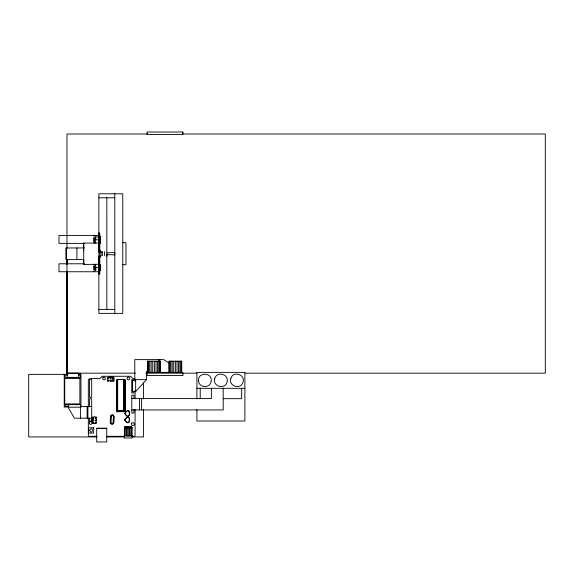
<?xml version="1.0" encoding="UTF-8"?>
<svg xmlns="http://www.w3.org/2000/svg" width="574" height="574" viewBox="0 0 574 574"><rect width="100%" height="100%" fill="white"/><g stroke="black" fill="none" stroke-linecap="round" stroke-linejoin="round"><path stroke-width="0.86" d="M95.657 238.138L95.657 239.351M95.65 237.277L95.65 236.883L98.843 236.883L98.857 263.638L99.682 263.638L99.682 261.342L98.857 261.342M98.864 250.637L98.864 250.156L98.872 251.95M99.682 251.864L99.639 236.258L99.682 236.797M99.682 261.407L99.682 255.301M102.064 255.81L102.043 254.605M104.446 251.663L104.454 255.803M106.829 197.779L106.85 256.119L106.843 254.576L114.814 254.913L114.814 252.524L106.843 252.883M124.099 387.73L124.099 386.431M98.85 243.053L83.704 243.075L83.704 244.596L83.739 264.456L98.886 264.248M95.693 266.042L95.7 266.838M98.893 270.505L98.886 264.435M98.864 267.692L98.857 313.375L122.771 313.375L122.771 193.79L98.857 193.79L98.857 245.823L99.682 245.765L99.682 252.675M99.682 245.765L99.682 233.123L99.682 236.854M99.675 264.241L99.689 270.856M98.857 262.497L98.857 261.722M198.539 381.057C197.277 371.83 212.782 372.11 211.182 381.294C210.428 388.476 198.927 388.203 198.539 380.985M110.624 422.572L110.89 416.487L111.83 415.224L112.913 415.275L113.745 416.609L113.48 422.694L112.547 423.899L110.854 423.375L111.198 415.655M110.732 422.356L111.5 423.547L113.107 423.196L113.508 415.755M117.275 381.782L117.275 383.08M117.275 384.028L117.275 385.326M117.118 386.237L117.275 387.536M117.118 395.206L117.275 396.505M117.118 392.968L117.275 394.266M117.275 399.662L117.275 400.961M124.278 386.74L124.436 387.723L124.436 386.446L123.97 386.431M124.099 399.856L124.099 401.154M124.099 402.101L124.099 403.4M123.97 404.311L124.436 404.326L124.249 405.61M124.278 406.866L124.249 407.856M123.97 381.961L124.321 381.961M117.275 408.58L117.275 409.535M123.97 380.103C124.415 380.297 124.221 381.036 124.278 380.332M123.97 408.552L124.436 408.559L124.278 409.19M124.63 413.488C131.252 403.041 131.252 423.942 124.63 413.488L124.96 413.488C130.772 422.658 130.772 404.326 124.96 413.488M124.637 419.845C131.238 409.427 131.238 430.27 124.637 419.845L124.967 419.845C130.757 410.711 130.757 428.986 124.967 419.845M124.099 384.193L124.278 385.183M123.97 387.73L124.429 387.421L124.206 387.723M124.099 388.677L124.099 389.976M124.249 390.887L124.099 392.186M123.97 394.431L124.429 394.123L124.099 394.431M124.249 395.371L124.099 396.67M123.97 403.4L124.436 403.386L124.436 402.109L123.97 402.101M123.97 383.181L124.436 383.174L124.099 381.961M117.405 384.028L116.931 384.035L116.931 385.312L117.405 385.326M117.118 389.782L117.275 388.483M117.118 392.02L117.275 390.722M117.118 398.751L117.275 397.452M117.118 403.206L117.275 401.908M117.118 405.445L117.275 404.146M124.249 397.617L124.099 398.916M117.118 407.676L117.275 406.457M113.415 416.021L112.913 415.275M117.118 381.086L117.275 380.246M117.419 410.647L124.178 410.876L124.178 379.414L117.354 379.414L117.354 410.876L124.113 410.647M117.405 383.08L117.125 382.808M117.405 387.536L117.125 387.263M117.405 389.782L117.125 389.502M117.405 392.02L117.125 391.748M117.405 394.266L117.125 393.986M123.97 384.193L124.429 384.501M117.405 396.505L117.125 396.232M117.405 398.751L117.125 398.471M124.429 388.985L123.97 388.677M117.405 400.961L117.125 400.688M124.242 391.167L123.97 390.887M117.405 403.206L117.125 402.926M123.97 393.133L124.422 393.405M117.405 405.445L117.125 405.172M123.97 395.371L124.422 395.651M123.97 397.617L124.278 397.926M123.97 399.856L124.422 400.135M123.97 406.557L124.429 406.866M117.405 407.676L117.125 407.418M116.551 411.694L116.551 379.916L116.551 411.694L125.154 411.694L125.154 379.916L123.36 379.916M135.651 380.44L132.379 380.44L132.379 391.604L135.651 391.604L146.528 379.644L146.528 371.572L146.937 371.572M117.405 409.535L117.125 409.334M108.199 378.223L108.759 378.223L108.759 377.656L108.199 377.656L108.199 378.223L108.759 378.223M108.759 377.656L108.199 377.656M110.373 378.223L110.94 378.223L110.94 377.656L110.373 377.656L110.373 378.223L110.94 378.223M110.373 377.656L110.94 377.656M108.199 380.533L108.759 380.533L108.759 379.974L108.199 379.974L108.271 380.462M110.373 380.533L110.94 380.533L110.94 379.974L110.373 379.974L110.452 380.462M110.94 379.974L110.94 380.533M112.655 378.223L113.222 378.223L113.222 377.656L112.655 377.656L112.655 378.223L113.222 378.223M112.655 377.656L113.222 377.656M112.655 380.533L112.655 379.974L112.655 380.533L113.222 380.533L113.222 379.974L112.655 379.974M113.143 380.045L113.222 380.533M92.852 418.31L92.852 417.743L93.418 417.743L93.418 418.31L92.852 418.31L92.852 417.743M93.418 418.31L93.418 417.743M92.852 420.584L92.852 420.024L93.418 420.024L93.418 420.584L92.852 420.584L92.852 420.024M93.418 420.024L93.418 420.584M95.169 418.31L95.169 417.743L95.736 417.743L95.736 418.31L95.248 418.238M95.736 417.743L95.169 417.743M92.852 422.765L92.852 422.199L93.418 422.199L93.418 422.765L92.852 422.765L92.852 422.199M93.418 422.199L93.418 422.765M95.169 420.584L95.169 420.024L95.736 420.024L95.736 420.584L95.248 420.512M95.169 422.765L95.169 422.199L95.736 422.199L95.736 422.765L95.248 422.694M117.405 380.246L116.931 380.253L117.125 380.906M111.27 415.928L112.863 415.576M124.013 379.522L117.354 379.414L124.013 379.522L124.013 410.604M124.924 435.853L125.311 426.403M124.795 427.623L124.343 427.752L124.343 437.984L132.135 437.984L132.135 427.752L124.795 427.623L124.795 426.403L131.683 426.403L131.683 427.623M125.311 427.623L124.343 427.752L132.135 427.752L131.166 427.623L131.166 426.403M124.924 427.752L131.554 427.752L131.554 435.853M124.321 405.61L124.436 404.326M84.471 243.39L58.993 243.39L58.993 235.419L98.886 235.419M95.657 239.796L98.85 239.788M83.732 264.449L83.718 259.584L66.161 259.613L66.146 247.975L84.5 247.946M95.7 267.699L98.886 267.692M147.583 134L66.964 134L66.964 235.218M182.518 134L545.3 134L545.3 373.165L245.22 373.165M98.857 197.779L114.8 197.779M122.771 242.666L125.964 242.666L125.964 264.75L122.771 264.75M98.857 243.534L99.675 243.534M98.857 245.141L99.682 245.141M99.682 260.452L98.857 260.452L98.857 257.001M98.857 262.024L99.682 262.024M84.471 263.782L58.993 263.782L58.993 271.753L98.857 271.753L98.857 274.042L98.886 262.914M98.857 309.393L114.8 309.393M147.568 361.211L147.568 372.368L147.489 361.211L160.203 361.211L160.203 372.368M135.471 373.165L66.964 373.165L66.964 259.348M145.796 373.165L196.853 373.165M67.754 374.363L28.7 374.363L28.7 436.943L96.862 436.943M78.329 374.363L80.97 374.363L80.97 407.052M67.789 375.023L65.113 375.023L65.113 377.412L80.267 377.412L80.267 375.023L78.48 375.023M133.972 379.644L131.783 379.644L131.783 392.939L133.972 392.939L133.972 391.167M146.528 379.644L134.775 379.644L134.775 359.618L163.655 359.618L168.785 362.854M123.367 380.261L124.867 380.261M116.931 381.079L117.405 381.086M123.97 381.057L124.436 381.05L124.436 380.11M116.931 383.073L116.931 381.789L117.405 381.782M124.429 385.183L123.97 385.491M116.931 387.529L116.931 386.245L117.405 386.237M196.904 388.318L244.89 388.318M116.931 389.768L116.931 388.49L117.405 388.483M124.429 389.667L123.97 389.976M116.931 392.013L116.931 390.729L117.405 390.722M123.97 392.186L124.436 392.178L124.436 390.901M116.931 394.252L116.931 392.975L117.405 392.968M124.206 394.417L124.436 393.14M116.931 396.498L116.931 395.213L117.405 395.206M123.97 396.67L124.436 396.663L124.436 395.386M116.931 398.736L116.931 397.459L117.405 397.452M131.783 398.578L211.376 398.578L211.376 388.218M223.157 398.679L241.676 398.679L241.676 388.318M123.97 398.916L124.436 398.901L124.436 397.624M116.931 400.953L116.931 399.669L117.405 399.662M123.97 401.154L124.436 401.147L124.436 399.87M116.931 403.192L116.931 401.915L117.405 401.908M116.931 405.438L116.931 404.153L117.405 404.146M123.97 405.61L124.436 405.603M68.823 406.22L65.264 406.22L65.264 404.627L80.41 404.627L80.41 418.195M80.41 406.428L91.689 406.428M116.931 407.669L116.931 406.464L117.405 406.457M68.636 407.052L64.231 407.052L64.231 374.363M68.45 407.196L80.41 407.196M124.429 407.547L123.97 407.856M116.931 409.527L116.931 408.588L117.405 408.58M123.97 409.391L124.436 409.384M131.783 409.936L223.207 409.936L223.207 388.218M116.838 411.35L124.867 411.35M92.931 417.822L93.347 417.822M91.689 418.195L74.426 418.195L68.45 407.971L68.45 404.627M96.69 428.441L106.742 428.441M124.343 435.853L132.135 435.853M96.992 436.312L88.97 436.312L88.36 435.817L88.324 418.346M106.8 436.312L124.637 436.312M131.776 436.312L134.452 436.312L135.055 435.817L135.091 409.513M106.728 436.943L124.666 436.943M131.841 436.943L143.5 436.943L143.5 409.484M131.166 427.623L131.554 427.752M98.857 240.226L98.857 233.123L98.857 235.419M98.864 267.62L98.857 266.939M83.704 243.075L83.718 249.991M102.043 253.077L102.057 251.347L102.043 252.438M100.443 241.446L100.443 243.354L100.436 236.258L100.443 239.035M100.479 266.071C100.464 259.061 100.5 276.252 100.479 269.342M100.07 253.084L100.063 250.156L100.07 257.331L100.07 255.538M95.657 238.942L95.65 236.883L95.65 238.583M95.7 268.912L95.7 270.605L95.693 264.435M94.064 238.942C94.057 235.742 94.071 243.85 94.064 240.657M94.1 266.838C94.093 263.609 94.114 271.789 94.107 268.553M102.057 252.538L102.064 255.43M99.682 271.753L99.682 274.042L99.682 256.133M95.657 239.042L95.664 243.06M76.909 259.599L76.909 247.954M67 259.613L67.007 264.083M67.015 271.237L67.015 373.968L66.864 271.222M66.842 259.613L66.849 264.076M66.154 247.975L66.168 259.613M200.226 388.139L200.226 398.679M196.904 398.916L196.904 372.368L244.89 372.368L244.89 421L196.904 421L196.904 409.484M182.919 373.165L182.919 375.561L147.073 375.561L147.073 373.165M182.546 373.165L182.546 372.368L146.671 372.368L146.671 373.165M181.75 372.368L181.75 361.211L168.993 361.211L168.993 372.368M181.535 361.211L181.535 372.368M180.896 361.211L180.896 372.368M179.884 361.211L179.884 372.368M178.557 361.211L178.557 372.368M177.022 361.211L177.022 372.368M175.371 361.211L175.371 372.368M173.721 361.211L173.721 372.368M172.186 361.211L172.186 372.368M170.865 361.211L170.865 372.368M169.847 361.211L169.847 372.368M169.208 361.211L169.208 372.368M160.124 361.211L160.124 372.368M159.823 359.618L159.823 361.319M159.622 361.211L159.622 372.368M159.027 359.618L159.027 361.326M158.725 361.211L158.725 372.368M157.498 361.211L157.498 372.368M156.02 361.211L156.02 372.368M154.392 361.211L154.392 372.368M152.727 361.211L152.727 372.368M151.141 361.211L151.141 372.368M149.742 361.211L149.742 372.368M148.616 361.211L148.616 372.368M147.848 361.211L147.848 372.368M143.5 382.908L143.5 398.858M141.599 398.578L141.599 409.936M139.532 398.578L139.532 409.936M135.651 379.644L135.651 391.604M135.091 381.028L134.969 378.718L132.838 378.503L130.585 376.271L102.143 376.271L99.89 378.503L89.68 378.503L88.324 379.923L88.324 406.729M135.091 390.822L135.091 398.83M133.972 398.708L133.972 395.142L131.783 395.142L131.783 412.95L133.972 412.95L133.972 409.391M130.341 435.853L130.097 426.403M129.38 436.204L129.38 428.226L127.098 428.226L127.098 436.204M128.239 426.403L128.239 436.204M126.38 426.403L126.137 435.853M125.154 379.916L125.154 411.694M124.436 381.968L124.436 383.174M124.436 384.2L124.436 385.477M124.436 388.684L124.436 389.961M124.436 406.564L124.436 407.841M124.249 393.133L124.321 394.431M124.249 408.552L124.249 409.391M117.656 379.522L117.656 410.604M117.189 380.246L117.189 381.086M117.189 381.782L117.189 383.08M117.189 384.028L117.189 385.326M117.189 386.237L117.189 387.536M117.189 388.483L117.189 389.782M117.189 390.722L117.189 392.02M117.189 392.968L117.189 394.266M117.189 395.206L117.189 396.505M117.189 397.452L117.189 398.751M117.189 399.662L117.189 400.961M117.189 401.908L117.189 403.206M117.189 404.146L117.189 405.445M117.189 406.457L117.189 407.676M117.189 408.58L117.189 409.535M114.8 193.79L114.8 313.375M113.143 377.728L113.143 378.144M112.726 377.728L112.726 378.144M110.868 377.728L110.868 378.144M106.829 254.777L106.829 309.393M99.682 237.084L99.682 238.153M98.857 245.765L98.857 250.953M94.1 235.419L94.1 243.39M94.1 264.664L94.1 271.753M89.494 406.787L89.494 398.822L91.689 398.822L91.689 420.943L89.494 420.943L89.494 418.288M87.901 406.428L87.901 418.195M87.105 406.428L87.105 418.195M80.173 373.165L80.173 374.363M66.964 235.419L66.964 248.657M92.177 419.745L92.177 420.785L92.923 421.438L92.227 422.938L92.923 423.562L96.009 423.562L96.64 423.045L96.059 421.438L96.712 419.795L96.08 419.085L96.712 417.607L96.037 416.875L92.923 416.875L92.227 417.52L92.227 418.439L92.923 419.085L92.177 419.745M98.879 256.851L98.879 257.331L98.872 256.851M110.495 416.215L110.208 422.816L111.277 424.215L112.691 424.272L113.874 422.973L114.161 416.372L113.078 414.916L111.693 414.851L110.495 416.215M214.676 378.933C212.559 386.854 225.604 389.811 227.117 381.753C229.227 373.832 216.183 370.876 214.676 378.933M89.566 430.105C92.098 436.663 94.416 425.011 89.566 430.105M230.798 378.531C228.179 386.302 241.001 390.098 243.032 382.155C245.658 374.384 232.829 370.589 230.798 378.531M103.004 377.484L102.646 378.503L103.004 379.55L104.009 379.923L105.013 379.55L105.379 378.718L105.013 377.484L104.009 377.118L103.004 377.484M89.659 421.933L89.264 422.988L89.659 424.035L90.656 424.444L91.661 424.035L92.055 422.988L91.661 421.933L90.656 421.524L89.659 421.933M131.826 423.031L131.424 424.093L131.826 425.155L132.895 425.556L133.957 425.155L134.359 424.093L133.957 423.031L132.895 422.629L131.826 423.031M127.442 377.484L127.033 378.503L127.442 379.514L128.468 379.923L129.487 379.514L129.896 378.718L129.487 377.484L128.468 377.075L127.442 377.484M110.179 376.982L109.526 377.728L108.83 377.025L107.403 377.728L107.403 380.813L107.919 381.445L109.526 380.856L111.169 381.516L111.88 380.885L113.358 381.516L114.09 380.835L114.09 377.728L113.444 377.025L112.526 377.025L111.88 377.728L111.22 376.982L110.179 376.982M78.703 373.15L67.18 373.172L67.187 377.412L78.71 377.391L78.688 373.15M182.919 132.034L147.073 132.034L147.073 134.424L182.919 134.424L182.919 132.034M79.879 378.431L64.733 378.431L64.733 403.938L79.879 403.938L79.879 378.431M91.689 379.644L89.494 379.644L89.494 397.452L91.689 397.452L91.689 379.644M93.691 427.788L88.418 427.788L88.418 433.069L93.691 433.069L93.691 427.788M106.742 428.161L96.69 428.161L96.69 441.966L106.742 441.966L106.742 428.161"/></g></svg>
